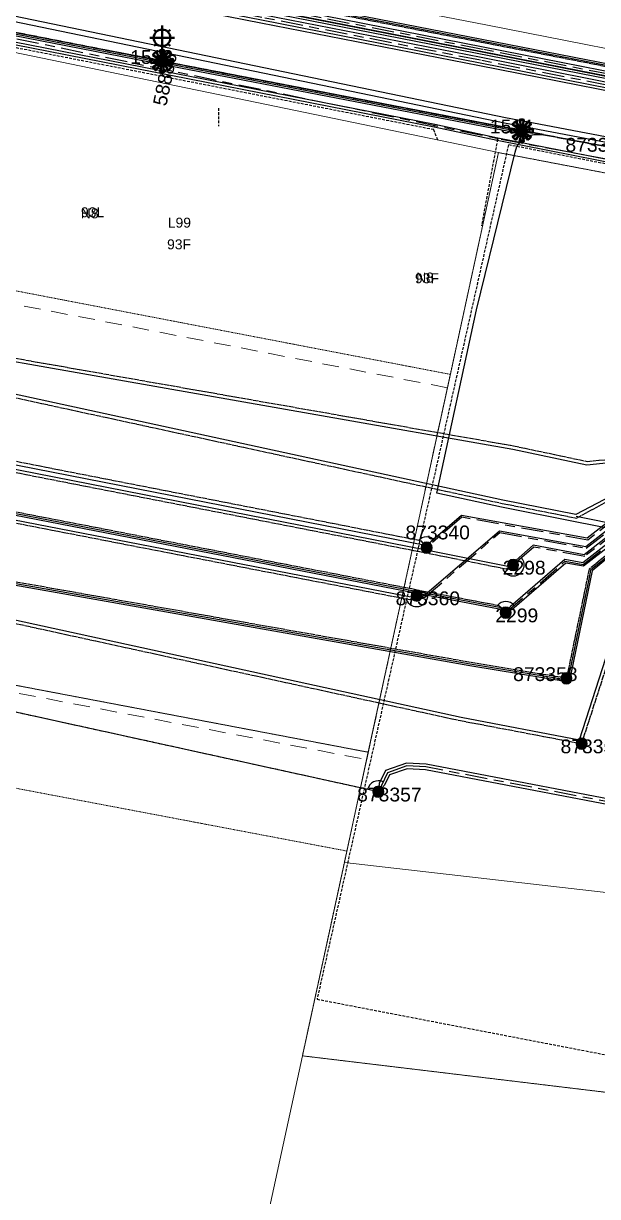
# Model space of a CAD drawing. Header units: metres. Extents: x 309024 to 312074, y 6251331 to 6253790.
# Drawn here: x 310849.8 to 310953.7, y 6252439.5 to 6252651.8 of the extents above; entities that cross this region are included whole.
import ezdxf
from ezdxf.enums import TextEntityAlignment as Align

# ---------------------------------------------------------------- set-up
doc = ezdxf.new("R2010")
doc.units = ezdxf.units.M
for name, pattern in [('Cable Exist OH', [1, 1, 0]), ('Cable Exist UG', [8.2, 4, -1.2, 1.8, -1.2]), ('Dash', [5, 3, -2]), ('DASHED', [0.75, 0.5, -0.25]), ('HIDDEN', [0.375, 0.25, -0.125]), ('HIDDEN2', [0.1875, 0.125, -0.0625])]:
    doc.linetypes.add(name, pattern=pattern)
doc.layers.get('0').update_dxf_attribs({"color": 6})
for name, color, linetype, lineweight in [('Cadastre Easements_SP_EXT', 9, 'Continuous', 5), ('Cadastre Land Parcels_SP_EXT', 9, 'Continuous', 5), ('Cadastre Other Property_SP_EXT', 9, 'HIDDEN', 5)]:
    doc.layers.add(name, color=color, linetype=linetype, lineweight=lineweight)
for name, color, linetype in [('Duct_SP_EXT', 7, 'Continuous'), ('Equip_SP_SL_EXT', 7, 'Continuous'), ('Mains_HV_EXT', 7, 'Continuous'), ('Mains_SL_EXT', 7, 'Continuous'), ('Mains_TR_EXT', 7, 'Continuous'), ('OH_Details_SP_MISC', 7, 'Continuous'), ('SupportsOH_SP_TR_HV_LV_SL_EXT', 7, 'Continuous'), ('Trench_SP_EXT', 7, 'Continuous')]:
    doc.layers.add(name, color=color, linetype=linetype)
doc.layers.add('UNKNOWN_FEATURES', color=1, linetype='DASHED', plot=False)
doc.layers.get('0').freeze()
doc.styles.add('iecARIAL', font='arial.ttf', dxfattribs={"height": 2})
doc.styles.add('POLE_LABEL', font='arial.ttf')
doc.styles.get("Standard").update_dxf_attribs({"font": 'arial.ttf'})
doc.linetypes.add('Cable E OH', pattern='A,9.4,["E",Standard,S=1.7,R=0,X=0,Y=-1],0', length=9.4)
doc.linetypes.add('Cable E UG', pattern='A,6,-0.5,["E",Standard,S=1.7,R=0,X=0.5,Y=-1],-2.9', length=9.4)
doc.linetypes.add('Cable P UG', pattern='A,6,-0.5,["P",Standard,S=1.7,R=0,X=0.5,Y=-1],-2.9', length=9.4)

# ---------------------------------------------------------------- blocks, each defined once
blk = doc.blocks.new('SL_LANTERN_EXT')
at = {"lineweight": 40}
for p, q in [((0, 1.97), (0, 6.47)), ((-1.46, 5.68), (-1.06, 5.28)), ((1.46, 5.68), (1.06, 5.28)), ((-2.25, 4.22), (2.25, 4.22)), ((-1.46, 2.76), (-1.06, 3.16)), ((0, 0), (0, 2.72)), ((1.46, 2.76), (1.06, 3.16))]:
    blk.add_line(p, q, dxfattribs=at)
blk.add_circle((0, 4.22), 1.5, dxfattribs=at)
at = {"style": 'iecARIAL', "flags": 8}
blk.add_attdef('ASSET_NUM', (1.5, 1.5), '', height=2.5, dxfattribs=at)
for tag, p, height, flags in [('OPERATING_VOLTAGE', (0.98, -1.65), 0.2, 9), ('ORIENTATION', (0.98, -1.85), 0.2, 9), ('OWNED_BY', (0.98, -2.05), 0.2, 9), ('STATE', (0.98, -2.25), 0.2, 9), ('CONSTRUCTED_VOLTAGE', (0.98, -0.65), 0.2, 9), ('CONTROL_TYPE', (0.98, -0.85), 0.2, 9), ('LANTERN_PURPOSE', (0.98, -1.05), 0.2, 9), ('LANTERN_TYPE', (0.98, -1.25), 0.2, 9), ('NO_PHASES', (0.98, -1.45), 0.2, 9), ('LNUMBER', (2.18, -3.25), 2.5, 8), ('USAGE', (0.98, -2.45), 0.2, 9), ('CEXIST', (0.98, -2.65), 0.2, 9), ('CNEW', (0.98, -2.85), 0.2, 9), ('CNUMBER', (0.98, -3.05), 0.2, 9), ('CREMOVE', (0.98, -3.25), 0.2, 9), ('CREPLACE', (0.98, -3.45), 0.2, 9), ('LKINGHEIGHT', (0.98, -3.65), 0.2, 9), ('LBRACKET', (0.98, -3.85), 0.2, 9), ('LBRACKETVOCAB', (0.98, -4.05), 0.2, 9), ('LCATEGORY', (0.98, -4.25), 0.2, 9), ('LCHARGE1', (0.98, -4.45), 0.2, 9), ('LCHARGE1PERCENT', (0.98, -4.65), 0.2, 9), ('LCHARGE2', (0.98, -4.85), 0.2, 9), ('LCHARGE2PERCENT', (0.98, -5.05), 0.2, 9), ('LCHARGE3', (0.98, -5.25), 0.2, 9), ('LCHARGE3PERCENT', (0.98, -5.45), 0.2, 9), ('LEXIST', (0.98, -5.65), 0.2, 9), ('LLAMP', (0.98, -5.85), 0.2, 9), ('LLAMPVOCAB', (0.98, -6.05), 0.2, 9), ('LMAST', (0.98, -6.25), 0.2, 9), ('LMASTVOCAB', (0.98, -6.45), 0.2, 9), ('LNEW', (0.98, -6.65), 0.2, 9), ('LANTNUMBER', (0.98, -6.85), 0.2, 9), ('LOUTREACH', (0.98, -7.25), 0.2, 9), ('LOUTREACHVOCAB', (0.98, -7.45), 0.2, 9), ('LRATECODE', (0.98, -7.65), 0.2, 9), ('LREMOVE', (0.98, -7.85), 0.2, 9), ('LREPLACE', (0.98, -8.05), 0.2, 9), ('LTYPE', (0.98, -8.25), 0.2, 9), ('LTYPEVOCAB', (0.98, -8.45), 0.2, 9), ('LEGEND', (0.98, -8.65), 0.2, 9), ('STREETNAME', (0.98, -9.25), 0.2, 9), ('SUBURB', (0.98, -9.45), 0.2, 1), ('LOCATION', (0.98, -8.85), 0.2, 9), ('NOTES', (0.98, -9.05), 0.2, 9)]:
    blk.add_attdef(tag, p, '', height=height, dxfattribs=dict(flags=flags))
blk = doc.blocks.new('SL_NIGHTWATCH_EXT')
at = {"lineweight": 40}
h = blk.add_hatch(color=256, dxfattribs=at)
h.paths.add_polyline_path([(0.39, 1.96, 0.098491), (-0.39, 1.96), (-0.2, 0.98, -0.098491), (0.19, 0.98)])
h.paths.add_polyline_path([(0.55, 0.83, -0.098491), (0.83, 0.56), (1.66, 1.11, 0.098491), (1.11, 1.66)])
h.paths.add_polyline_path([(0.98, 0.2, -0.098491), (0.98, -0.19), (1.96, -0.39, 0.098491), (1.96, 0.39)])
h.paths.add_polyline_path([(0.83, -0.55, -0.098491), (0.56, -0.83), (1.11, -1.66, 0.098491), (1.66, -1.11)])
h.paths.add_polyline_path([(-0.19, -0.98), (-0.39, -1.96, 0.098491), (0.39, -1.96), (0.2, -0.98, -0.098491)])
h.paths.add_polyline_path([(-0.83, -0.56), (-1.66, -1.11, 0.098491), (-1.11, -1.66), (-0.55, -0.83, -0.098491)])
h.paths.add_polyline_path([(-0.98, 0.19), (-1.96, 0.39, 0.098491), (-1.96, -0.39), (-0.98, -0.2, -0.098491)])
h.paths.add_polyline_path([(-1.11, 1.66, 0.098491), (-1.66, 1.11), (-0.83, 0.55, -0.098491), (-0.56, 0.83)])
for p, q in [((-1.16, 1.63), (-1.16, 1.63, 0)), ((-1.1, 1.64), (-1.1, 1.64, 0)), ((1.08, 1.63), (1.08, 1.63, 0)), ((-0.86, -0.57), (-0.86, -0.57, 0)), ((0.82, -0.57), (0.82, -0.57, 0)), ((1.13, -1.65), (1.13, -1.65, 0)), ((1.96, -0.37), (1.96, -0.37, 0))]:
    blk.add_line(p, q, dxfattribs=at)
for points in [[(-0.98, 0.19, 0.098491), (-0.98, -0.2), (-1.96, -0.39, -0.098491), (-1.96, 0.39)], [(-0.56, 0.83, 0.098491), (-0.83, 0.55), (-1.66, 1.11, -0.098491), (-1.11, 1.66)], [(-0.2, 0.98, -0.098491), (0.19, 0.98), (0.39, 1.96, 0.098491), (-0.39, 1.96)], [(0.83, 0.56), (1.66, 1.11, 0.098491), (1.11, 1.66), (0.55, 0.83, -0.098491)], [(0.98, -0.19), (1.96, -0.39, 0.098491), (1.96, 0.39), (0.98, 0.2, -0.098491)], [(-0.83, -0.56, 0.098491), (-0.55, -0.83), (-1.11, -1.66, -0.098491), (-1.66, -1.11)], [(0.2, -0.98), (0.39, -1.96, -0.098491), (-0.39, -1.96), (-0.19, -0.98, 0.098491)], [(0.56, -0.83), (1.11, -1.66, 0.098491), (1.66, -1.11), (0.83, -0.55, -0.098491)]]:
    blk.add_lwpolyline(points, format="xyb", close=True, dxfattribs=at)
blk.add_circle((0, 0), 1, dxfattribs=at)
blk = doc.blocks.new('POLE_EXT')
blk.add_hatch(color=256).paths.add_polyline_path([(-1, 0, 1), (1, 0, 1)])
blk.add_lwpolyline([(-1, 0, 1), (1, 0, 1)], format="xyb", close=True)
for tag, height, flags, p in [('pNumber', 2.5, 8, (-17.84, 2.07)), ('OWNED_BY', 0.2, 9, (1.35, -0.4)), ('SPECIAL_USE', 0.2, 9, (1.35, -0.8)), ('STATE', 0.2, 9, (1.35, -1)), ('cLV', 0.2, 9, (1.35, -1.4)), ('hDepth', 0.2, 9, (1.35, -1.6)), ('hDia', 0.2, 9, (1.35, -1.8)), ('cHV', 0.2, 9, (1.35, -2)), ('PARENT', 0.2, 9, (1.35, -0.6)), ('USAGE', 0.2, 9, (1.35, -1.2)), ('LBRACKET', 0.2, 9, (1.35, -2.2)), ('cLinedev', 0.2, 9, (1.35, -3.4)), ('pExisting', 0.2, 9, (1.35, -3.8)), ('LExisting', 0.2, 9, (1.35, -2.4)), ('LANTNUMBER', 0.2, 9, (1.35, -2.6)), ('LOther', 0.2, 9, (1.35, -2.8)), ('LRemove', 0.2, 9, (1.35, -3)), ('LEGEND', 0.2, 9, (1.35, -3.2)), ('LOCATION', 0.2, 9, (1.35, -3.6)), ('PFNUMBER', 0.2, 9, (1.35, -4)), ('NEWPFNUMBER', 0.2, 9, (1.35, -4.2)), ('pFooting', 0.2, 9, (1.35, -4.4)), ('pNew', 0.2, 9, (1.35, -4.6)), ('pRelocate', 0.2, 9, (1.35, -5)), ('pRemove', 0.2, 9, (1.35, -5.2)), ('pReplace', 0.2, 9, (1.35, -5.4)), ('pStay', 0.2, 9, (1.35, -5.6)), ('pType', 0.2, 9, (1.35, -5.8)), ('cspan', 0.2, 9, (1.35, -6)), ('STREETNAME', 0.2, 9, (1.35, -6.2)), ('SUBURB', 0.2, 9, (1.35, -6.4)), ('OPERATED_BY', 0.2, 9, (1.36, -7.01)), ('NOTES', 0.2, 9, (1.35, -6.6)), ('MAINTAINED_BY', 0.2, 9, (1.36, -6.81))]:
    blk.add_attdef(tag, text='', height=height, dxfattribs=dict(flags=flags)).set_placement(p, align=Align.MIDDLE_LEFT)
at = {"style": 'POLE_LABEL'}
for tag, height, flags, p in [('ASSET_NUM', 2.5, 8, (2, 2)), ('STRUCTURE_PLANT_NUMBER', 0.2, 9, (1.35, 0.03)), ('STREET_CODE', 0.2, 9, (1.35, -0.2))]:
    blk.add_attdef(tag, text='', height=height, dxfattribs=dict(at, flags=flags)).set_placement(p, align=Align.MIDDLE_LEFT)
at = {"flags": 1}
blk.add_attdef('Z', (1.35, -7.33), '', height=0.2, dxfattribs=at)

msp = doc.modelspace()

# ---------------------------------------------------------------- linework, layer by layer
at = {"layer": 'Cadastre Easements_SP_EXT', "linetype": 'Dash'}
msp.add_lwpolyline([(310408.33, 6252617.44), (310537.11, 6252592.71), (310697.41, 6252562.05), (310745.84, 6252552.79), (310745.31, 6252550.36), (310745.92, 6252550.25), (310911.94, 6252518.6), (310926.54, 6252585.89), (310760.66, 6252617.94), (310760, 6252618.07), (310760.63, 6252620.98), (310681.02, 6252636.38), (310572.29, 6252657.42), (310551.91, 6252661.36), (310424.03, 6252686.15), (310386.7, 6252693.4)], dxfattribs=at)
at = {"layer": 'Cadastre Land Parcels_SP_EXT', "linetype": 'Continuous'}
for points in [[(311052.36, 6253038.38), (311012.7, 6253046.02), (310933.93, 6253061.35), (310894.27, 6253068.98), (310864.34, 6253074.8), (310819.11, 6252878.66), (310773.99, 6252682.89), (310814.9, 6252674.87), (310854.84, 6252667.02), (310894.24, 6252659.26), (310933.8, 6252651.53), (310973.06, 6252643.79), (311012.67, 6252841.11), (311052.36, 6253038.38)], [(311127.28, 6252591.93), (310935.78, 6252628.44), (310926.54, 6252585.89), (310911.93, 6252518.6), (310907.9, 6252500), (311120.35, 6252475.64), (311125.08, 6252496.34), (311130.42, 6252520.17), (311135.66, 6252543.66), (311145.72, 6252588.42), (311127.28, 6252591.93)], [(311119.69, 6252472.8), (311120.35, 6252475.64), (310907.9, 6252500), (310900.3, 6252464.99), (311112.2, 6252439.54), (311119.69, 6252472.8)], [(311207.73, 6252454.99), (311119.69, 6252472.8), (311112.2, 6252439.54), (310900.3, 6252464.99), (310886.13, 6252399.74), (311201.53, 6252365.04), (311218.89, 6252452.59), (311218.93, 6252452.81), (311207.73, 6252454.99)]]:
    msp.add_lwpolyline(points, close=True, dxfattribs=at)
msp.add_lwpolyline([(310856.63, 6252265.95), (310883.6, 6252389.34), (310884.1, 6252391.65), (310886.05, 6252399.4), (310886.13, 6252399.74), (310900.3, 6252464.99), (310907.9, 6252500), (310911.93, 6252518.6), (310926.54, 6252585.89), (310935.78, 6252628.44), (310770.4, 6252662.7), (310760.66, 6252617.94), (310745.92, 6252550.25), (310699.39, 6252336.55), (310683.67, 6252266.21)], dxfattribs=at)
at = {"layer": 'Cadastre Other Property_SP_EXT', "linetype": 'HIDDEN2'}
for points in [[(310935.78, 6252628.45), (310900.3, 6252465), (311112.2, 6252439.55), (311145.72, 6252588.43), (310935.78, 6252628.45)], [(310746.18, 6252551.46), (310912.23, 6252519.94), (310927.07, 6252588.32), (310761.16, 6252620.21), (310746.18, 6252551.46)], [(310912.23, 6252519.94), (310746.18, 6252551.46), (310742.31, 6252533.57), (310908.35, 6252502.06), (310912.23, 6252519.94)]]:
    msp.add_lwpolyline(points, close=True, dxfattribs=at)
at = {"layer": 'Duct_SP_EXT'}
for p, q in [((310877.16, 6252657.19), (310970.01, 6252638.96)), ((310877.25, 6252657.66), (310970.09, 6252639.44)), ((310924.16, 6252633.05), (310814.99, 6252654.44)), ((310924.26, 6252633.53), (310815.08, 6252654.91)), ((310924.16, 6252633.05), (310924.21, 6252633.29)), ((310935.57, 6252630.62), (310924.16, 6252633.05)), ((310924.26, 6252633.53), (310924.21, 6252633.29)), ((310935.67, 6252631.09), (310924.26, 6252633.53)), ((310935.57, 6252630.62), (310935.62, 6252630.86)), ((310935.58, 6252630.62), (310935.62, 6252630.86)), ((310935.67, 6252631.09), (310935.62, 6252630.86)), ((310935.67, 6252631.09), (310935.62, 6252630.86)), ((310995.03, 6252619.41), (310935.67, 6252631.09)), ((310994.93, 6252618.94), (310935.58, 6252630.62))]:
    msp.add_line(p, q, dxfattribs=at)
at = {"layer": 'Mains_HV_EXT', "linetype": 'Cable P UG'}
for points in [[(310940.01, 6252632.42), (310874.92, 6252645), (310813.95, 6252656.92), (310771.66, 6252665.67), (310752.68, 6252667.29), (310722.38, 6252671.55), (310693.03, 6252675.89), (310641.92, 6252683.03), (310592.2, 6252689.57), (310537.18, 6252697), (310445.47, 6252724.06), (310426.27, 6252726.64), (310441.13, 6252793.39), (310460.54, 6252874.83), (310470.29, 6252916.38), (310480.01, 6252958.98), (310486.91, 6252988.28), (310493.44, 6253015.71), (310503.36, 6253058.81)], [(310811.9, 6252879.66), (310791.76, 6252791.55), (310786.14, 6252767.67), (310781.9, 6252749.3), (310776.09, 6252724.32), (310771.28, 6252702.82), (310767.73, 6252687.16), (310768.09, 6252683.07), (310768.64, 6252681.5), (310769.28, 6252680.59), (310769.57, 6252680.31), (310770.02, 6252679.87), (310773.22, 6252678.97), (310814.13, 6252670.95), (310854.07, 6252663.1), (310893.47, 6252655.34), (310933.03, 6252647.61), (310972.29, 6252639.87), (310987.63, 6252636.87), (310974.73, 6252569.18), (310969.09, 6252558.07)], [(310952.11, 6252551.23), (310948.32, 6252532.98), (310930.67, 6252535.89), (310717.1, 6252573.66), (310559.36, 6252603.41), (310368.87, 6252640.82), (310368.63, 6252640.15), (310146.42, 6252755.56)], [(310784.19, 6252744.98), (310773.91, 6252682.74), (310836.07, 6252668.68), (310907.04, 6252653.68), (310972.65, 6252640.92)], [(311113.36, 6252563.54), (311121.83, 6252607.52), (311120.76, 6252607.73), (311070.72, 6252617.54), (311031.26, 6252625.28), (310971.71, 6252636.92), (310932.45, 6252644.66), (310892.89, 6252652.39), (310853.49, 6252660.15), (310813.55, 6252668.01), (310772.74, 6252676.01), (310747.09, 6252678.95), (310693, 6252686.19), (310663.42, 6252690.12), (310646.94, 6252692.33), (310633.26, 6252694.17), (310604, 6252698.03), (310574.09, 6252702.05), (310569.89, 6252702.61), (310569.89, 6252702.61), (310445.66, 6252719.28), (310430.57, 6252721.3), (310428.67, 6252713.25), (310405.64, 6252611.93)], [(311112.87, 6252563.63), (311121.25, 6252607.13), (311120.66, 6252607.24), (311070.62, 6252617.05), (311031.16, 6252624.79), (310971.62, 6252636.43), (310932.36, 6252644.17), (310892.8, 6252651.9), (310853.39, 6252659.66), (310813.46, 6252667.51), (310772.67, 6252675.51), (310747.03, 6252678.45), (310692.93, 6252685.7), (310663.35, 6252689.63), (310646.87, 6252691.83), (310633.19, 6252693.68), (310603.93, 6252697.53), (310574.03, 6252701.55), (310569.82, 6252702.12), (310445.6, 6252718.78), (310430.95, 6252720.74), (310429.16, 6252713.14), (310406.11, 6252611.73)], [(310939.95, 6252632.13), (310874.86, 6252644.71), (310813.89, 6252656.62), (310752.63, 6252666.99), (310692.99, 6252675.59), (310641.88, 6252682.73), (310592.16, 6252689.27)], [(310685.56, 6252679.57), (310750.81, 6252671.18), (310777.92, 6252666.76), (310936.85, 6252633.83), (311018.72, 6252618.28), (311016.89, 6252608.25), (311020.65, 6252607.48)], [(310685.64, 6252680.57), (310750.96, 6252672.17), (310778.11, 6252667.74), (310778.11, 6252667.74), (310937.04, 6252634.81), (311019.89, 6252619.07), (311018.05, 6252609.03), (311020.85, 6252608.45)], [(310937.24, 6252545.89), (310921.13, 6252548.97), (310837.82, 6252565.15), (310735.91, 6252584.36), (310626.38, 6252607.74), (310548.24, 6252621.63), (310474.12, 6252636.34), (310409.78, 6252649.25), (310373.91, 6252660.31)], [(310969.09, 6252558.07), (310966.87, 6252558.26), (310949.66, 6252561.66), (310936.34, 6252564.29), (310924.64, 6252566.83), (310931.82, 6252600.02), (310938.79, 6252628.53), (310939.08, 6252629.57), (310940.08, 6252630.73), (310940.96, 6252631.29), (310941.97, 6252631.64), (310943.96, 6252631.71), (310940.01, 6252632.42)], [(310949.86, 6252562.64), (310967.5, 6252559.11), (310969.09, 6252558.07)], [(310969.09, 6252558.07), (310966.66, 6252557.28), (310958.13, 6252558.97), (310951.2, 6252553.58), (310947.95, 6252554.17), (310938.18, 6252545.73), (310937.24, 6252545.89)], [(310969.09, 6252558.07), (310969.89, 6252555.88), (310975.07, 6252554.89), (310975.07, 6252554.89), (310966.17, 6252508.42), (310922.56, 6252516.78), (310919.29, 6252516.95), (310916.05, 6252515.84), (310915.18, 6252514), (310914.05, 6252512.78)], [(310969.09, 6252558.07), (310966.56, 6252556.29), (310958.6, 6252557.86), (310952.46, 6252552.91), (310952.11, 6252551.23)], [(310914.05, 6252512.78), (310832.4, 6252530.7)]]:
    msp.add_lwpolyline(points, dxfattribs=at)
at = {"layer": 'Mains_HV_EXT', "linetype": 'Cable E UG'}
for points in [[(310974.8, 6252574.88), (310986.46, 6252636.08), (310972.1, 6252638.89), (310932.84, 6252646.62), (310893.28, 6252654.36), (310853.88, 6252662.12), (310813.94, 6252669.97), (310773.05, 6252677.98), (310767.75, 6252679.29), (310766.85, 6252680.57), (310766.12, 6252682.65), (310765.71, 6252687.29), (310769.32, 6252703.26), (310774.14, 6252724.77), (310779.95, 6252749.75), (310784.19, 6252768.12), (310789.81, 6252792), (310809.95, 6252880.11), (310820.19, 6252924.74), (310826.51, 6252952.16), (310833.18, 6252982.74), (310837.86, 6252991.95), (310840.78, 6253004.57)], [(311114.34, 6252563.33), (311123, 6252608.31), (311120.95, 6252608.71), (311070.91, 6252618.53), (311031.45, 6252626.26), (310971.91, 6252637.9), (310932.64, 6252645.64), (310893.08, 6252653.38), (310853.68, 6252661.13), (310813.74, 6252668.99), (310766.72, 6252678.21), (310747.27, 6252680.43), (310693.2, 6252687.68), (310663.62, 6252691.61), (310647.14, 6252693.81), (310633.46, 6252695.66), (310604.19, 6252699.51), (310574.29, 6252703.53), (310570.09, 6252704.1), (310445.86, 6252720.77), (310429.42, 6252722.97), (310427.21, 6252713.59), (310404.23, 6252612.52)], [(310920.92, 6252547.89), (310922.43, 6252548.34), (310922.43, 6252548.34), (310935.95, 6252560.02), (310951.58, 6252557.17), (310970.2, 6252571.66)], [(310970.2, 6252572.93), (310951.85, 6252558.65), (310929.09, 6252562.8), (310923.53, 6252557.99), (310922.87, 6252557.36)], [(310977, 6252569.18), (310965.57, 6252509.55), (310922.68, 6252517.77), (310919.15, 6252517.96), (310915.33, 6252516.64), (310914.22, 6252514.3), (310914.05, 6252512.78)], [(310970.27, 6252569.18), (310951.05, 6252554.22), (310947.77, 6252554.81), (310937.94, 6252546.32), (310937.18, 6252545.59)], [(310970.2, 6252570.4), (310951.32, 6252555.69), (310942.08, 6252557.38), (310938.96, 6252554.68), (310938.36, 6252553.44)]]:
    msp.add_lwpolyline(points, dxfattribs=at)
at = {"layer": 'Mains_HV_EXT', "linetype": 'Cable E OH'}
for points in [[(310158.51, 6252785.1), (310381.51, 6252678.78), (310568.13, 6252642.34), (310724.41, 6252612.43), (310938.37, 6252574.81), (310951.79, 6252571.96), (310970.2, 6252573.89)], [(310970.2, 6252573.62), (310949.81, 6252562.95), (310936.6, 6252565.56), (310724.26, 6252611.64), (310567.98, 6252641.56), (310381.26, 6252678.02), (310158.51, 6252785.1)], [(310972.61, 6252569.18), (310952.73, 6252552.74), (310948.56, 6252532.63), (310930.62, 6252535.6), (310717.05, 6252573.36), (310559.31, 6252603.11), (310368.77, 6252640.53), (310146.81, 6252756)], [(310145.96, 6252755.14), (310368.5, 6252639.77), (310559.16, 6252602.33), (310716.91, 6252572.57), (310929.01, 6252526.26), (310950.44, 6252522.19), (310959.98, 6252551.71), (310973.5, 6252569.18)], [(310784.19, 6252744.98), (310774.25, 6252682.97), (310836.14, 6252668.98), (310907.1, 6252653.97), (310972.7, 6252641.21)], [(310939.89, 6252631.84), (310874.8, 6252644.41), (310813.84, 6252656.33), (310752.59, 6252666.69), (310692.95, 6252675.3), (310641.84, 6252682.43), (310592.12, 6252688.98)], [(310937.18, 6252545.59), (310921.08, 6252548.68), (310837.76, 6252564.85), (310735.85, 6252584.07), (310626.33, 6252607.44), (310548.19, 6252621.34), (310474.06, 6252636.05), (310409.74, 6252648.95), (310373.8, 6252660.03)], [(310411.31, 6252657), (310475.54, 6252644.91), (310550.41, 6252630.2), (310627.73, 6252616.14), (310737.9, 6252592.6), (310839.33, 6252572.9), (310922.72, 6252556.57), (310938.36, 6252553.44)], [(310411.45, 6252657.79), (310475.7, 6252645.69), (310550.56, 6252630.98), (310627.88, 6252616.92), (310738.06, 6252593.39), (310839.48, 6252573.69), (310922.87, 6252557.36)], [(310409.58, 6252648.17), (310473.91, 6252635.26), (310548.04, 6252620.55), (310626.17, 6252606.66), (310735.69, 6252583.28), (310837.61, 6252564.07), (310920.92, 6252547.89)], [(310914.05, 6252512.78), (310832.4, 6252530.7)]]:
    msp.add_lwpolyline(points, dxfattribs=at)
at = {"layer": 'Mains_HV_EXT', "linetype": 'Cable Exist UG'}
msp.add_lwpolyline([(310813.95, 6252656.92), (310816.53, 6252655.7), (310936.26, 6252630.89), (311107.86, 6252598.68)], dxfattribs=at)
at = {"layer": 'Mains_SL_EXT', "linetype": 'Cable Exist OH'}
for points in [[(310813.95, 6252656.92), (310874.92, 6252645)], [(310874.92, 6252645), (310940.01, 6252632.42)], [(310940.01, 6252632.42), (310957.56, 6252629.11)]]:
    msp.add_lwpolyline(points, dxfattribs=at)
at = {"layer": 'Mains_TR_EXT', "linetype": 'Cable Exist UG'}
for points in [[(311113.62, 6252562.25), (311122.42, 6252607.92), (311120.85, 6252608.22), (311120.85, 6252608.22), (311070.82, 6252618.03), (311031.36, 6252625.77), (310971.81, 6252637.41), (310932.55, 6252645.15), (310892.99, 6252652.89), (310853.59, 6252660.64), (310813.65, 6252668.5), (310772.82, 6252676.5), (310747.15, 6252679.44), (310693.07, 6252686.69), (310663.48, 6252690.62), (310647, 6252692.82), (310633.33, 6252694.67), (310604.06, 6252698.52), (310574.16, 6252702.54), (310569.96, 6252703.11)], [(310975.29, 6252574.78), (310987.05, 6252636.47), (310987.05, 6252636.47), (310972.19, 6252639.38), (310932.93, 6252647.12), (310893.37, 6252654.85), (310863.31, 6252660.77)], [(310921, 6252548.29), (310922.49, 6252548), (310936.04, 6252559.7), (310951.66, 6252556.85), (310970.2, 6252571.28)], [(310970.2, 6252572.55), (310951.93, 6252558.33), (310929.17, 6252562.47), (310922.79, 6252556.96)], [(310977.51, 6252569.18), (310965.97, 6252508.97), (310922.62, 6252517.27), (310919.22, 6252517.46), (310915.69, 6252516.24), (310914.05, 6252512.78)], [(310937.1, 6252545.2), (310947.86, 6252554.49), (310951.12, 6252553.9), (310970.76, 6252569.18)], [(310970.2, 6252570.02), (310951.39, 6252555.37), (310942.17, 6252557.06), (310938.44, 6252553.83)]]:
    msp.add_lwpolyline(points, dxfattribs=at)
at = {"layer": 'Mains_TR_EXT', "linetype": 'Cable Exist OH'}
for points in [[(310972.59, 6252640.62), (310906.98, 6252653.39), (310836.01, 6252668.39), (310773.57, 6252682.51)], [(310381.38, 6252678.4), (310381.07, 6252677.45), (310567.87, 6252640.97), (310568.06, 6252641.95), (310567.94, 6252640.95), (310724.12, 6252611.06), (310724.33, 6252612.04), (310724.18, 6252611.05), (310936.48, 6252564.97), (310949.9, 6252562.32), (310970.2, 6252573.28)], [(310381.38, 6252678.4), (310381.66, 6252679.37), (310568.2, 6252642.94), (310568.06, 6252641.95), (310568.27, 6252642.93), (310724.52, 6252613.02), (310724.33, 6252612.04), (310724.56, 6252613.01), (310938.48, 6252575.4), (310951.83, 6252572.57), (310970.2, 6252574.28)], [(310957.56, 6252629.11), (310940.01, 6252632.42), (310874.92, 6252645), (310813.95, 6252656.92), (310752.68, 6252667.29)], [(310922.79, 6252556.96), (310921.87, 6252558.16), (310839.64, 6252574.27), (310839.4, 6252573.3), (310839.53, 6252574.29), (310738.24, 6252593.96), (310737.98, 6252592.99), (310738.13, 6252593.98), (310628.04, 6252617.5), (310627.8, 6252616.53), (310627.93, 6252617.52), (310550.7, 6252631.57), (310550.49, 6252630.59), (310550.64, 6252631.58), (310475.84, 6252646.28), (310475.62, 6252645.3), (310475.78, 6252646.29), (310411.56, 6252658.38), (310411.38, 6252657.4)], [(310938.44, 6252553.83), (310937.15, 6252553.07), (310922.63, 6252555.98), (310922.79, 6252556.96), (310922.56, 6252555.99), (310839.19, 6252572.32), (310839.4, 6252573.3), (310839.16, 6252572.32), (310737.79, 6252592.01), (310737.98, 6252592.99), (310737.76, 6252592.02), (310627.65, 6252615.54), (310627.8, 6252616.53), (310627.57, 6252615.56), (310550.33, 6252629.6), (310550.49, 6252630.59), (310550.26, 6252629.61), (310475.47, 6252644.31), (310475.62, 6252645.3), (310475.37, 6252644.33), (310411.19, 6252656.41), (310411.38, 6252657.4)], [(310921, 6252548.29), (310919.74, 6252547.51), (310837.55, 6252563.47), (310837.69, 6252564.46), (310837.45, 6252563.49), (310735.59, 6252582.69), (310735.77, 6252583.68), (310735.53, 6252582.7), (310626.11, 6252606.06), (310626.25, 6252607.05), (310626.02, 6252606.08), (310547.95, 6252619.96), (310548.12, 6252620.95), (310547.87, 6252619.97), (310473.76, 6252634.68), (310473.99, 6252635.66), (310473.74, 6252634.69), (310409.46, 6252647.58), (310409.66, 6252648.56)], [(310937.1, 6252545.2), (310935.88, 6252546.45), (310921.22, 6252549.23), (310921, 6252548.29), (310921.1, 6252549.29), (310837.95, 6252565.43), (310837.69, 6252564.46), (310837.79, 6252565.46), (310736, 6252584.65), (310735.77, 6252583.68), (310735.93, 6252584.66), (310626.48, 6252608.03), (310626.25, 6252607.05), (310626.4, 6252608.04), (310548.35, 6252621.92), (310548.12, 6252620.95), (310548.27, 6252621.93), (310474.2, 6252636.63), (310473.99, 6252635.66), (310474.11, 6252636.65), (310409.86, 6252649.54), (310409.66, 6252648.56)], [(310368.3, 6252639.2), (310559.02, 6252601.74), (310559.23, 6252602.72), (310559.06, 6252601.73), (310716.76, 6252571.99), (310716.97, 6252572.97), (310716.79, 6252571.99), (310928.89, 6252525.67), (310950.85, 6252521.5), (310960.52, 6252551.43), (310973.94, 6252569.2)], [(310972.16, 6252569.18), (310952.19, 6252553.07), (310948.09, 6252533.32), (310930.72, 6252536.19), (310717.17, 6252573.95), (310716.97, 6252572.97), (310717.14, 6252573.95), (310559.45, 6252603.69), (310559.23, 6252602.72), (310559.37, 6252603.71), (310368.97, 6252641.11)], [(310914.05, 6252512.78), (310832.4, 6252530.7), (310750.47, 6252547.45)]]:
    msp.add_lwpolyline(points, dxfattribs=at)
at = {"layer": 'Mains_TR_EXT', "linetype": 'Continuous'}
for points in [[(310921.3, 6252558.28, -0.458038), (310924.31, 6252558.27)], [(310936.55, 6252553.19, 1.214537), (310939.95, 6252555.14)], [(310919.11, 6252547.63, 0.878282), (310922.99, 6252548.43)], [(310938.62, 6252546.51, 0.461979), (310935.61, 6252546.5)], [(310914.91, 6252514.59, 0.48218), (310912.1, 6252513.21)]]:
    msp.add_lwpolyline(points, format="xyb", dxfattribs=at)
at = {"layer": 'OH_Details_SP_MISC', "color": 7, "linetype": 'Continuous', "flags": 128}
msp.add_lwpolyline([(310752.68, 6252667.08), (310771.9, 6252665.53), (310814.15, 6252656.74), (310874.93, 6252645.11)], dxfattribs=at)
at = {"layer": 'Trench_SP_EXT', "linetype": 'Cable Exist UG'}
msp.add_lwpolyline([(310939.08, 6252629.57, -0.274714), (310943.07, 6252631.74), (310943.07, 6252631.74), (310943.96, 6252631.71)], format="xyb", dxfattribs=at)
msp.add_lwpolyline([(310943.96, 6252631.71), (310940.01, 6252632.42)], dxfattribs=at)
at = {"layer": 'UNKNOWN_FEATURES'}
for points in [[(310924.79, 6252630.71), (310924.08, 6252632.6), (310770.4, 6252662.7)], [(310885.14, 6252636.5), (310885.14, 6252633.22)], [(310935.62, 6252630.86), (310932.7, 6252615.18)], [(311002.85, 6252617.14), (311001.06, 6252607.54), (310993.04, 6252609.03), (310994.82, 6252618.59), (310937.59, 6252629.86), (310902.96, 6252475.25), (310973.23, 6252461.72), (310973.68, 6252463.91), (311039.54, 6252451), (311080.5, 6252445.92), (311109.46, 6252596.09), (311077.13, 6252602.51), (311075.05, 6252591.35), (311068.66, 6252592.54), (311068.16, 6252589.88), (311060.86, 6252591.25), (311063.58, 6252605.82), (311002.85, 6252617.14)]]:
    msp.add_lwpolyline(points, dxfattribs=at)

# ---------------------------------------------------------------- block references
at = {"layer": 'Equip_SP_SL_EXT'}
ref = msp.add_blockref('SL_LANTERN_EXT', (310874.92, 6252645), dxfattribs=at)
ref.add_attrib('ASSET_NUM', '58886', dxfattribs={"layer": '0', "height": 2.5, "rotation": 78.2942, "style": 'iecARIAL'}).set_placement((310876.42, 6252646.5), align=Align.MIDDLE_RIGHT)
for p in [(310874.92, 6252645), (310874.92, 6252645), (310940.01, 6252632.42)]:
    msp.add_blockref('SL_NIGHTWATCH_EXT', p, dxfattribs=at)
at = {"layer": 'SupportsOH_SP_TR_HV_LV_SL_EXT'}
ref = msp.add_blockref('POLE_EXT', (310874.92, 6252645), dxfattribs=at)
ref.add_attrib('ASSET_NUM', '1513', dxfattribs={"layer": '0', "height": 2.5, "rotation": 0.0377, "style": 'POLE_LABEL'}).set_placement((310876.92, 6252645.75), align=Align.MIDDLE_RIGHT)
ref = msp.add_blockref('POLE_EXT', (310940.01, 6252632.42), dxfattribs=at)
ref.add_attrib('ASSET_NUM', '1514', dxfattribs={"layer": '0', "height": 2.5, "style": 'POLE_LABEL'}).set_placement((310942.01, 6252633.17), align=Align.MIDDLE_RIGHT)
ref = msp.add_blockref('POLE_EXT', (310957.56, 6252629.11), dxfattribs=at)
ref.add_attrib('ASSET_NUM', '873346', dxfattribs={"layer": '0', "height": 2.5, "style": 'POLE_LABEL'}).set_placement((310959.56, 6252629.86), align=Align.MIDDLE_RIGHT)
ref = msp.add_blockref('POLE_EXT', (310922.79, 6252556.96), dxfattribs=at)
ref.add_attrib('ASSET_NUM', '873340', dxfattribs={"layer": '0', "height": 2.5, "style": 'POLE_LABEL'}).set_placement((310924.79, 6252557.71), align=Align.BOTTOM_CENTER)
ref = msp.add_blockref('POLE_EXT', (310938.44, 6252553.83), dxfattribs=at)
ref.add_attrib('ASSET_NUM', '2298', dxfattribs={"layer": '0', "height": 2.5, "style": 'POLE_LABEL'}).set_placement((310940.44, 6252554.58), align=Align.TOP_CENTER)
ref = msp.add_blockref('POLE_EXT', (310921, 6252548.29), dxfattribs=at)
ref.add_attrib('ASSET_NUM', '873360', dxfattribs={"layer": '0', "height": 2.5, "style": 'POLE_LABEL'}).set_placement((310923, 6252549.04), align=Align.TOP_CENTER)
ref = msp.add_blockref('POLE_EXT', (310937.1, 6252545.2), dxfattribs=at)
ref.add_attrib('ASSET_NUM', '2299', dxfattribs={"layer": '0', "height": 2.5, "style": 'POLE_LABEL'}).set_placement((310939.1, 6252545.95), align=Align.TOP_CENTER)
ref = msp.add_blockref('POLE_EXT', (310948.09, 6252533.32), dxfattribs=at)
ref.add_attrib('ASSET_NUM', '873358', dxfattribs={"layer": '0', "height": 2.5, "style": 'POLE_LABEL'}).set_placement((310950.09, 6252534.07), align=Align.MIDDLE_RIGHT)
ref = msp.add_blockref('POLE_EXT', (310950.85, 6252521.5), dxfattribs=at)
ref.add_attrib('ASSET_NUM', '873359', dxfattribs={"layer": '0', "height": 2.5, "style": 'POLE_LABEL'}).set_placement((310952.85, 6252522.25), align=Align.TOP_CENTER)
ref = msp.add_blockref('POLE_EXT', (310914.05, 6252512.78), dxfattribs=dict(at, rotation=0.01220469436847793))
ref.add_attrib('ASSET_NUM', '873357', dxfattribs={"layer": '0', "height": 2.5, "rotation": 359.9185, "style": 'POLE_LABEL'}).set_placement((310916.05, 6252513.53), align=Align.TOP_CENTER)

# ---------------------------------------------------------------- texts
at = {"layer": 'Mains_HV_EXT'}
for s, p in [('93L', (310860.24, 6252616.75)), ('N8', (310860.2, 6252616.56)), ('93F', (310920.68, 6252604.81)), ('N8', (310920.89, 6252604.94))]:
    msp.add_text(s, height=1.8, dxfattribs=at).set_placement(p)
at = {"layer": 'Mains_TR_EXT'}
for s, p in [('L99', (310875.95, 6252614.87)), ('93F', (310875.82, 6252610.95))]:
    msp.add_text(s, height=1.8, dxfattribs=at).set_placement(p)

doc.saveas('drawing.dxf')
